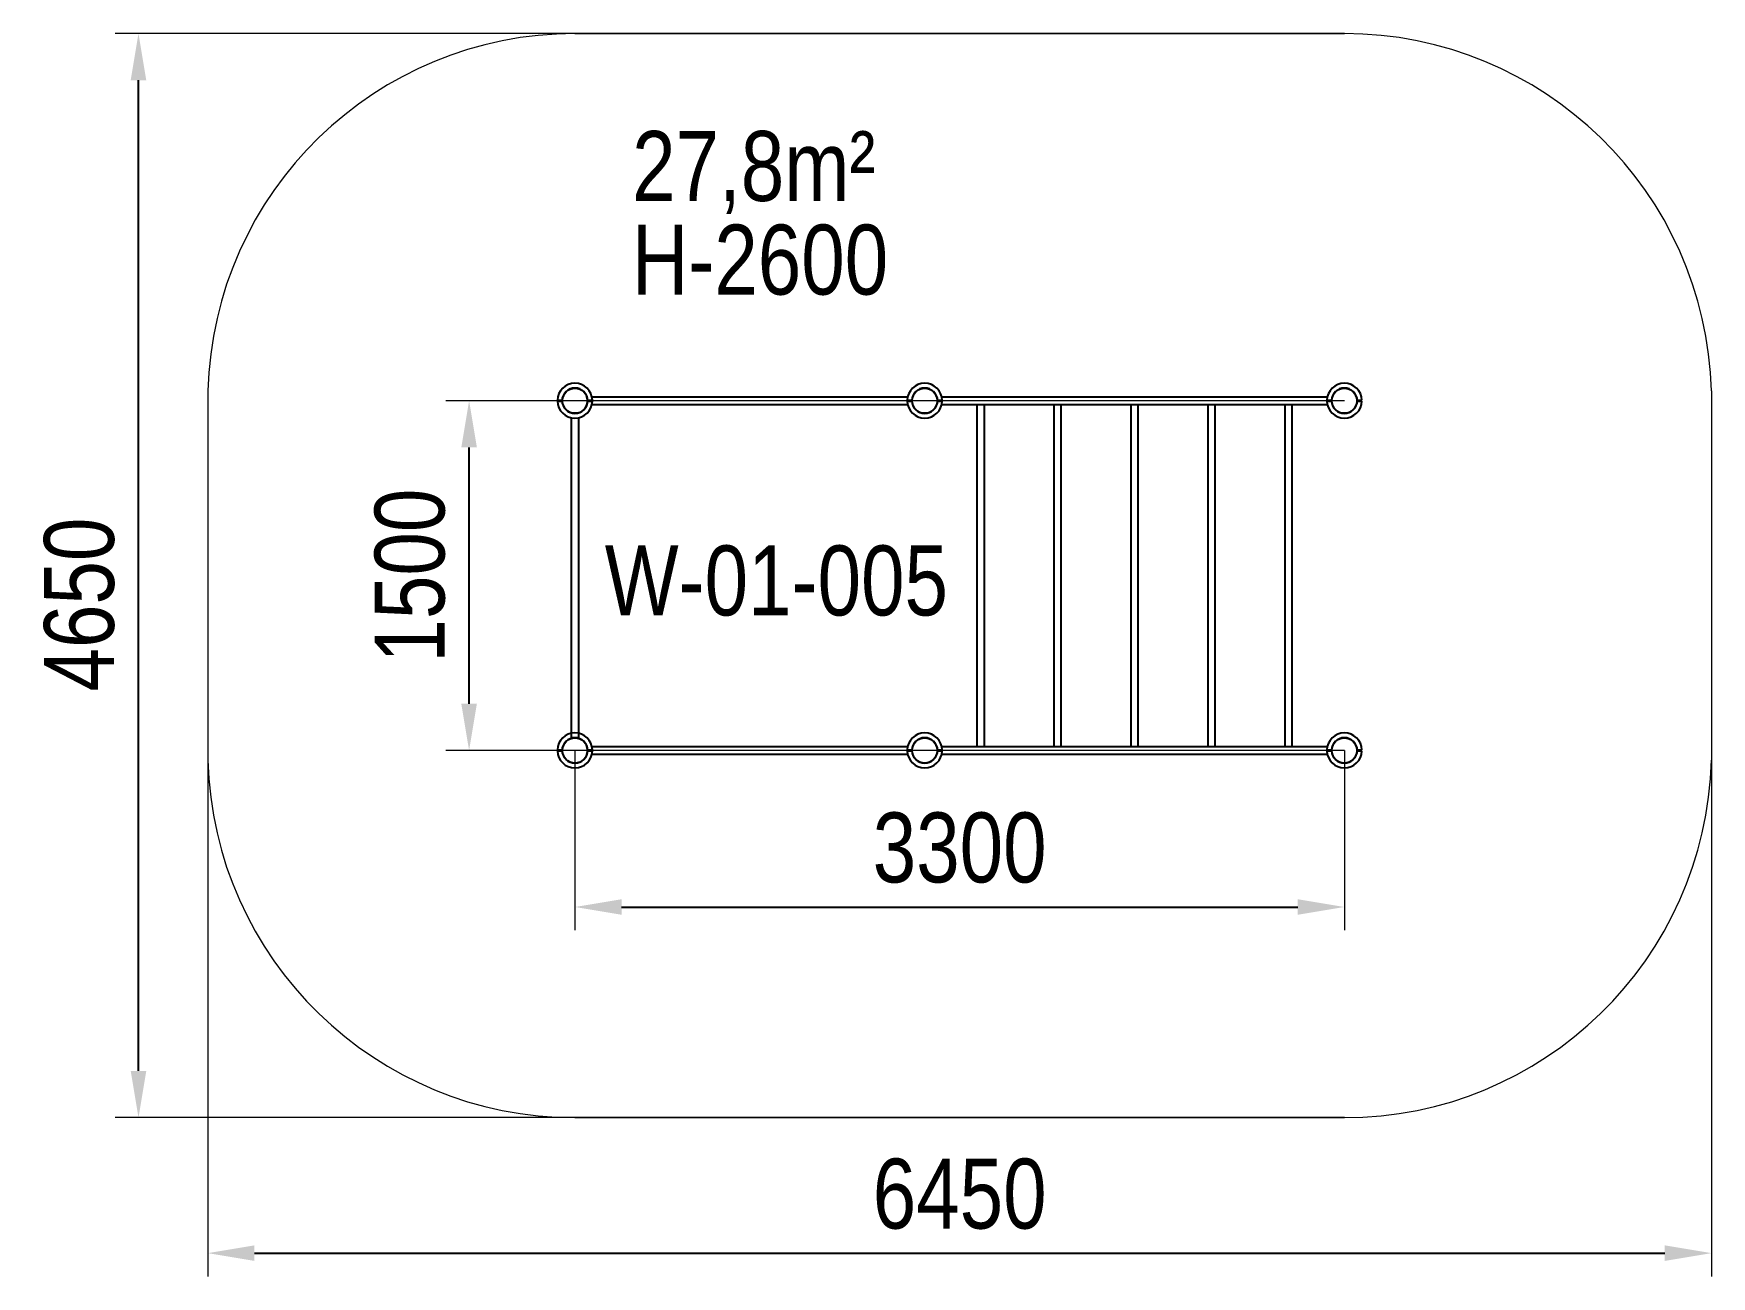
# Model space of a CAD drawing. Header units: millimetres. Extents: x -3726 to 3470, y -2551 to 2781.
import ezdxf

# ---------------------------------------------------------------- set-up
doc = ezdxf.new("R2010")
doc.units = ezdxf.units.MM
for name, color, linetype in [('DIKOM_АРТИКУЛ', 7, 'Continuous'), ('DIKOM_ЗОНА', 80, 'Continuous'), ('DIKOM_ОБЪЕКТ', 7, 'Continuous'), ('DIKOM_РАЗМЕР_ЗОНА', 7, 'Continuous'), ('DIKOM_РАЗМЕР_ОБЪЕКТА', 7, 'Continuous')]:
    doc.layers.add(name, color=color, linetype=linetype)
doc.styles.add('style1', font='arial.ttf', dxfattribs={"width": 0.8})
doc.dimstyles.new('1-50', dxfattribs={"dimtxt": 300, "dimasz": 200, "dimexe": 100, "dimexo": 0, "dimgap": 100, "dimtad": 1, "dimdec": 0, "dimtxsty": 'style1', "dimcen": 0, "dimclrd": 7, "dimclre": 7, "dimadec": 1, "dimazin": 2, "dimtfac": 1, "dimtdec": 0, "dimtmove": 0, "dimatfit": 3, "dimfxl": 0, "dimlwd": 25, "dimlwe": 18, "dimarcsym": 0})

# ---------------------------------------------------------------- blocks, each defined once
blk = doc.blocks.new('*D0')
at = {"layer": 'Defpoints', "color": 0, "transparency": 16777216}
for p in [(-1404, -294.5), (1896, -294.5), (1896, -966.1)]:
    blk.add_point(p, dxfattribs=at)
at = {"layer": 'DIKOM_РАЗМЕР_ОБЪЕКТА', "color": 7, "lineweight": 18, "transparency": 16777216}
for p, q in [((-1404, -294.5), (-1404, -1066.1)), ((1896, -294.5), (1896, -1066.1))]:
    blk.add_line(p, q, dxfattribs=at)
at = {"layer": 'DIKOM_РАЗМЕР_ОБЪЕКТА', "color": 7, "lineweight": 25, "transparency": 16777216}
blk.add_line((-1204, -966.1), (1696, -966.1), dxfattribs=at)
at = {"layer": 'DIKOM_РАЗМЕР_ОБЪЕКТА', "color": 7, "transparency": 16777216}
for points in [[(-1204, -932.8), (-1204, -999.4), (-1404, -966.1)], [(1696, -932.8), (1696, -999.4), (1896, -966.1)]]:
    blk.add_solid(points, dxfattribs=at)
at = {"layer": 'DIKOM_РАЗМЕР_ОБЪЕКТА', "color": 0, "transparency": 16777216, "insert": (246, -712.8), "char_height": 300, "attachment_point": 5, "style": 'style1'}
blk.add_mtext('3300', dxfattribs=at)
blk = doc.blocks.new('*D1')
at = {"layer": 'Defpoints', "color": 0, "transparency": 16777216}
for p in [(-1858, 1205.5), (1896, 1205.5), (1896, -294.5)]:
    blk.add_point(p, dxfattribs=at)
at = {"layer": 'DIKOM_РАЗМЕР_ОБЪЕКТА', "color": 7, "lineweight": 18, "transparency": 16777216}
for p, q in [((1896, 1205.5), (-1958, 1205.5)), ((1896, -294.5), (-1958, -294.5))]:
    blk.add_line(p, q, dxfattribs=at)
at = {"layer": 'DIKOM_РАЗМЕР_ОБЪЕКТА', "color": 7, "lineweight": 25, "transparency": 16777216}
blk.add_line((-1858, -94.5), (-1858, 1005.5), dxfattribs=at)
at = {"layer": 'DIKOM_РАЗМЕР_ОБЪЕКТА', "color": 7, "transparency": 16777216}
for points in [[(-1891.4, 1005.5), (-1824.7, 1005.5), (-1858, 1205.5)], [(-1891.4, -94.5), (-1824.7, -94.5), (-1858, -294.5)]]:
    blk.add_solid(points, dxfattribs=at)
at = {"layer": 'DIKOM_РАЗМЕР_ОБЪЕКТА', "color": 0, "transparency": 16777216, "insert": (-2111.2, 455.5), "char_height": 300, "attachment_point": 5, "rotation": 90, "style": 'style1'}
blk.add_mtext('1500', dxfattribs=at)
blk = doc.blocks.new('*D2')
at = {"layer": 'Defpoints', "color": 0, "transparency": 16777216}
for p in [(-2978.5, -336.5), (3470.4, -336.5), (3470.4, -2450.8)]:
    blk.add_point(p, dxfattribs=at)
at = {"layer": 'DIKOM_РАЗМЕР_ЗОНА', "color": 7, "lineweight": 18, "transparency": 16777216}
for p, q in [((-2978.5, -336.5), (-2978.5, -2550.8)), ((3470.4, -336.5), (3470.4, -2550.8))]:
    blk.add_line(p, q, dxfattribs=at)
at = {"layer": 'DIKOM_РАЗМЕР_ЗОНА', "color": 7, "lineweight": 25, "transparency": 16777216}
blk.add_line((-2778.5, -2450.8), (3270.4, -2450.8), dxfattribs=at)
at = {"layer": 'DIKOM_РАЗМЕР_ЗОНА', "color": 7, "transparency": 16777216}
for points in [[(-2778.5, -2417.5), (-2778.5, -2484.1), (-2978.5, -2450.8)], [(3270.4, -2417.5), (3270.4, -2484.1), (3470.4, -2450.8)]]:
    blk.add_solid(points, dxfattribs=at)
at = {"layer": 'DIKOM_РАЗМЕР_ЗОНА', "color": 0, "transparency": 16777216, "insert": (246, -2197.6), "char_height": 300, "attachment_point": 5, "style": 'style1'}
blk.add_mtext('6450', dxfattribs=at)
blk = doc.blocks.new('*D3')
at = {"layer": 'Defpoints', "color": 0, "transparency": 16777216}
for p in [(-3276, 2780.5), (1896, 2780.5), (1896, -1869.5)]:
    blk.add_point(p, dxfattribs=at)
at = {"layer": 'DIKOM_РАЗМЕР_ЗОНА', "color": 7, "lineweight": 18, "transparency": 16777216}
for p, q in [((1896, 2780.5), (-3376, 2780.5)), ((1896, -1869.5), (-3376, -1869.5))]:
    blk.add_line(p, q, dxfattribs=at)
at = {"layer": 'DIKOM_РАЗМЕР_ЗОНА', "color": 7, "lineweight": 25, "transparency": 16777216}
blk.add_line((-3276, -1669.5), (-3276, 2580.5), dxfattribs=at)
at = {"layer": 'DIKOM_РАЗМЕР_ЗОНА', "color": 7, "transparency": 16777216}
for points in [[(-3309.4, 2580.5), (-3242.7, 2580.5), (-3276, 2780.5)], [(-3309.4, -1669.5), (-3242.7, -1669.5), (-3276, -1869.5)]]:
    blk.add_solid(points, dxfattribs=at)
at = {"layer": 'DIKOM_РАЗМЕР_ЗОНА', "color": 0, "transparency": 16777216, "insert": (-3529.2, 331.2), "char_height": 300, "attachment_point": 5, "rotation": 90, "style": 'style1'}
blk.add_mtext('4650', dxfattribs=at)

msp = doc.modelspace()

# ---------------------------------------------------------------- linework, layer by layer
at = {"layer": 'DIKOM_ЗОНА', "color": 3, "lineweight": 15}
for p, q in [((-1404, 2780.5), (1896, 2780.5)), ((-2978.5, 1247.5), (-2978.5, -336.5)), ((3470.4, 1247.5), (3470.4, -336.5)), ((-1404, -1869.5), (1896, -1869.5))]:
    msp.add_line(p, q, dxfattribs=at)
for centre, start, end in [((-1404, 1205.5), 90, 178.47193), ((1896, 1205.5), 1.52807, 90), ((-1404, -294.5), 181.52807, 270), ((1896, -294.5), 270, 358.47193)]:
    msp.add_arc(centre, 1575, start, end, dxfattribs=at)
at = {"layer": 'DIKOM_ОБЪЕКТ'}
for p, q in [((-1479, 1207.5), (-1458.5, 1207.5)), ((-1479, 1203.5), (-1458.5, 1203.5)), ((-1459, 1203.5), (-1459, 1207.5)), ((-1349.6, 1207.5), (-1329, 1207.5)), ((-1349.6, 1203.5), (-1329, 1203.5)), ((22.7, 1221.5), (-1330.7, 1221.5)), ((-1330.7, 1189.5), (22.7, 1189.5)), ((21, 1207.5), (41.5, 1207.5)), ((21, 1203.5), (41.5, 1203.5)), ((41, 1203.5), (41, 1207.5)), ((150.4, 1207.5), (171, 1207.5)), ((150.4, 1203.5), (171, 1203.5)), ((1822.7, 1221.5), (169.3, 1221.5)), ((169.3, 1189.5), (1822.7, 1189.5)), ((320, 1189.5), (320, -278.5)), ((352, -278.5), (352, 1189.5)), ((650, 1189.5), (650, -278.5)), ((682, -278.5), (682, 1189.5)), ((980, 1189.5), (980, -278.5)), ((1012, -278.5), (1012, 1189.5)), ((1310, 1189.5), (1310, -278.5)), ((1342, -278.5), (1342, 1189.5)), ((1640, 1189.5), (1640, -278.5)), ((1672, -278.5), (1672, 1189.5)), ((1821, 1207.5), (1841.5, 1207.5)), ((1821, 1203.5), (1841.5, 1203.5)), ((1841, 1203.5), (1841, 1207.5)), ((1950.4, 1207.5), (1971, 1207.5)), ((1950.4, 1203.5), (1971, 1203.5)), ((-1420, 1132.2), (-1420, -239.5)), ((-1388, -239.5), (-1388, 1132.2)), ((22.7, -278.5), (-1330.7, -278.5)), ((1822.7, -278.5), (169.3, -278.5)), ((-1479, -292.5), (-1458.5, -292.5)), ((-1479, -296.5), (-1458.5, -296.5)), ((-1459, -296.5), (-1459, -292.5)), ((-1349.6, -292.5), (-1329, -292.5)), ((-1349.6, -296.5), (-1329, -296.5)), ((-1330.7, -310.5), (22.7, -310.5)), ((21, -292.5), (41.5, -292.5)), ((21, -296.5), (41.5, -296.5)), ((41, -296.5), (41, -292.5)), ((150.4, -292.5), (171, -292.5)), ((150.4, -296.5), (171, -296.5)), ((169.3, -310.5), (1822.7, -310.5)), ((1821, -292.5), (1841.5, -292.5)), ((1821, -296.5), (1841.5, -296.5)), ((1841, -296.5), (1841, -292.5)), ((1950.4, -292.5), (1971, -292.5)), ((1950.4, -296.5), (1971, -296.5))]:
    msp.add_line(p, q, dxfattribs=at)
for centre in [(-1404, 1205.5), (96, 1205.5), (1896, 1205.5), (-1404, -294.5), (96, -294.5), (1896, -294.5)]:
    msp.add_circle(centre, 54, dxfattribs=at)
for centre, radius, start, end in [((-1404, 1205.5), 75, 1.52807, 178.47193), ((-1404, 1205.5), 54.5, 2.10307, 177.89693), ((96, 1205.5), 75, 1.52807, 178.47193), ((96, 1205.5), 54.5, 2.10307, 177.89693), ((1896, 1205.5), 75, 1.52807, 178.47193), ((1896, 1205.5), 54.5, 2.10307, 177.89693), ((-1404, 1205.5), 75, 181.52807, 358.47193), ((-1404, 1205.5), 54.5, 182.10307, 357.89693), ((96, 1205.5), 75, 181.52807, 358.47193), ((96, 1205.5), 54.5, 182.10307, 357.89693), ((1896, 1205.5), 75, 181.52807, 358.47193), ((1896, 1205.5), 54.5, 182.10307, 357.89693), ((-1404, -294.5), 75, 1.52807, 178.47193), ((-1404, -294.5), 54.5, 2.10307, 177.89693), ((96, -294.5), 75, 1.52807, 178.47193), ((96, -294.5), 54.5, 2.10307, 177.89693), ((1896, -294.5), 75, 1.52807, 178.47193), ((1896, -294.5), 54.5, 2.10307, 177.89693), ((-1404, -294.5), 75, 181.52807, 358.47193), ((-1404, -294.5), 54.5, 182.10307, 357.89693), ((96, -294.5), 75, 181.52807, 358.47193), ((96, -294.5), 54.5, 182.10307, 357.89693), ((1896, -294.5), 75, 181.52807, 358.47193), ((1896, -294.5), 54.5, 182.10307, 357.89693)]:
    msp.add_arc(centre, radius, start, end, dxfattribs=at)

# ---------------------------------------------------------------- texts
at = {"layer": 'DIKOM_АРТИКУЛ', "color": 7, "linetype": 'Continuous', "lineweight": 15, "insert": (-1275.9, 584.6), "char_height": 300, "attachment_point": 1, "style": 'style1'}
msp.add_mtext_dynamic_manual_height_columns('W-01-005', width=2314.7, gutter_width=20, heights=[0], dxfattribs=at)
at = {"layer": 'DIKOM_РАЗМЕР_ОБЪЕКТА', "insert": (-1158.7, 2362.4), "char_height": 300, "width": 2314.7, "attachment_point": 1, "style": 'style1'}
msp.add_mtext('27,8m²', dxfattribs=at)
at = {"layer": 'DIKOM_РАЗМЕР_ОБЪЕКТА', "insert": (-1160, 1960.9), "char_height": 300, "attachment_point": 1, "style": 'style1'}
msp.add_mtext_dynamic_manual_height_columns('H-2600', width=2314.7, gutter_width=20, heights=[0], dxfattribs=at)

# ---------------------------------------------------------------- dimensions: what is measured, and where the dimension line sits
at = {"layer": 'DIKOM_РАЗМЕР_ЗОНА'}
dim = msp.add_linear_dim(base=(-3276, 2780.5), p1=(1896, -1869.5), p2=(1896, 2780.5), angle=90, dimstyle='1-50', dxfattribs=at)
dim.commit()
dim.dimension.update_dxf_attribs({"geometry": '*D3', "text_midpoint": (-3276, 331.2), "dimtype": 160})
dim = msp.add_linear_dim(base=(3470.4, -2450.8), p1=(-2978.5, -336.5), p2=(3470.4, -336.5), text='6450', dimstyle='1-50', dxfattribs=at)
dim.commit()
dim.dimension.update_dxf_attribs({"geometry": '*D2', "text_midpoint": (246, -2450.8), "dimtype": 160})
at = {"layer": 'DIKOM_РАЗМЕР_ОБЪЕКТА'}
dim = msp.add_linear_dim(base=(-1858, 1205.5), p1=(1896, -294.5), p2=(1896, 1205.5), angle=90, dimstyle='1-50', dxfattribs=at)
dim.commit()
dim.dimension.update_dxf_attribs({"geometry": '*D1', "text_midpoint": (-1858, 455.5), "dimtype": 160})
dim = msp.add_linear_dim(base=(1896, -966.1), p1=(-1404, -294.5), p2=(1896, -294.5), dimstyle='1-50', dxfattribs=at)
dim.commit()
dim.dimension.update_dxf_attribs({"geometry": '*D0', "text_midpoint": (246, -966.1), "dimtype": 160})

doc.saveas('drawing.dxf')
